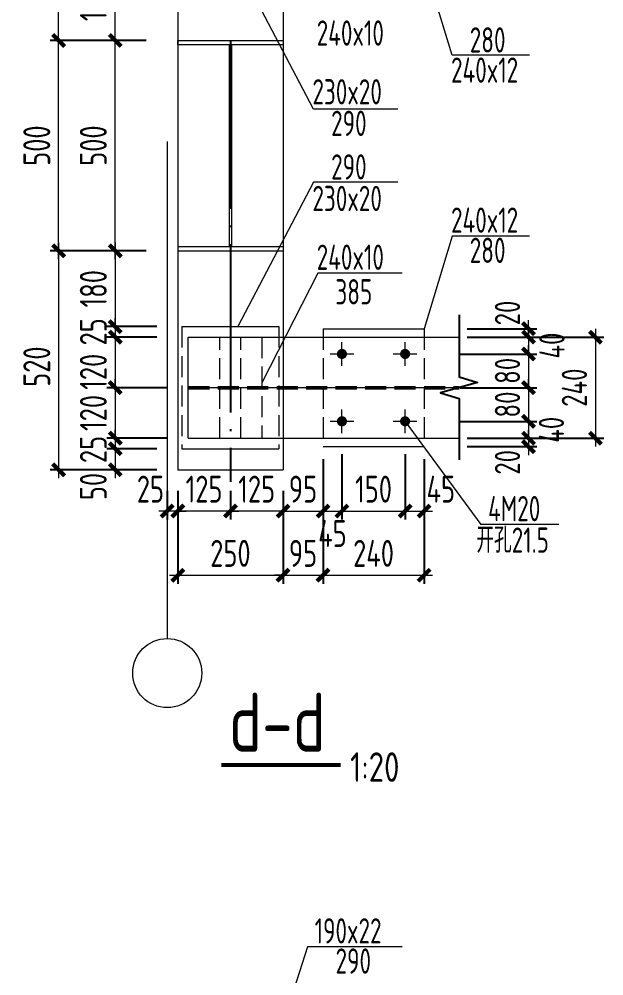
# Model space of a CAD drawing. Extents: x -2746917 to -971774, y -3334247 to -3250358.
# Drawn here: x -1236367 to -1229421, y -3291808 to -3280445 of the extents above; entities that cross this region are included whole.
import ezdxf

# ---------------------------------------------------------------- set-up
doc = ezdxf.new("R2010")
doc.units = 0
doc.header["$LTSCALE"] = 1000
doc.header["$MEASUREMENT"] = 0
doc.header["$PDMODE"] = 35
doc.linetypes.add('DASH', pattern=[0.35, 0.25, -0.1])
doc.linetypes.add('DOTE', pattern=[2.42, 2, -0.2, 0.02, -0.2])
doc.layers.get('0').update_dxf_attribs({"linetype": 'CONTINUOUS'})
doc.layers.get('Defpoints').update_dxf_attribs({"linetype": 'CONTINUOUS'})
for name, color, linetype in [('AXIS', 253, 'DOTE'), ('BEAM_CON', 4, 'CONTINUOUS'), ('COLU', 7, 'CONTINUOUS'), ('DIM', 3, 'CONTINUOUS'), ('NUM', 7, 'CONTINUOUS'), ('REIN', 1, 'CONTINUOUS'), ('TEXT', 7, 'CONTINUOUS'), ('THIN', 7, 'CONTINUOUS')]:
    doc.layers.add(name, color=color, linetype=linetype)
doc.styles.add('TSSD_Dimension', font='tssdeng.shx', dxfattribs={"width": 0.75, "bigfont": 'Hztxt.shx'})
doc.styles.add('TSSD_Label', font='tssdeng.shx', dxfattribs={"width": 0.75, "bigfont": 'hztxt.shx'})
doc.styles.add('TSSD_Rein', font='Tssdeng.shx', dxfattribs={"width": 0.75, "bigfont": 'hztxt.shx'})
doc.dimstyles.new('TSSD_20_100', dxfattribs={"dimtxt": 350, "dimasz": 100, "dimexe": 100, "dimexo": 250, "dimgap": 100, "dimtad": 1, "dimdec": 0, "dimlfac": 0.2, "dimzin": 0, "dimdsep": 46, "dimtxsty": 'TSSD_Dimension', "dimblk": 'ARCHTICK', "dimcen": 0, "dimdle": 100, "dimclrt": 7, "dimadec": 0, "dimazin": 0, "dimtfac": 1, "dimtdec": 0, "dimtix": 1, "dimtmove": 2, "dimatfit": 3, "dimfxl": 1, "dimtolj": 1, "dimtzin": 0, "dimlwd": 5, "dimarcsym": 0})

# ---------------------------------------------------------------- blocks, each defined once
blk = doc.blocks.new('_ArchTick')
at = {"color": 0, "const_width": 0.5}
blk.add_lwpolyline([(-0.71, -0.71), (0.71, 0.71)], dxfattribs=at)
blk = doc.blocks.new('*D519')
at = {"layer": 'Defpoints', "color": 0, "ltscale": 1.5}
for p in [(-1235225, -3280697), (-1234607, -3280697), (-1234607, -3283197)]:
    blk.add_point(p, dxfattribs=at)
at = {"layer": 'DIM', "color": 0, "lineweight": 5, "ltscale": 1.5}
blk.add_line((-1235225, -3283297), (-1235225, -3280597), dxfattribs=at)
at = {"layer": 'DIM', "color": 0, "lineweight": -2, "ltscale": 1.5}
for p, q in [((-1234857, -3280697), (-1235325, -3280697)), ((-1234857, -3283197), (-1235325, -3283197))]:
    blk.add_line(p, q, dxfattribs=at)
at = {"layer": 'DIM', "color": 0, "lineweight": 5, "ltscale": 1.5, "xscale": 100, "yscale": 100, "zscale": 100}
for p, rotation in [((-1235225, -3280697), 90), ((-1235225, -3283197), 270)]:
    blk.add_blockref('_ArchTick', p, dxfattribs=dict(at, rotation=rotation))
at = {"layer": 'DIM', "color": 7, "ltscale": 1.5, "insert": (-1235485, -3281947), "char_height": 320, "attachment_point": 5, "rotation": 90, "style": 'TSSD_Dimension'}
blk.add_mtext('\\A1;500', dxfattribs=at)
blk = doc.blocks.new('*D520')
at = {"layer": 'Defpoints', "color": 0, "ltscale": 1.5}
for p in [(-1235897, -3280697), (-1234607, -3280697), (-1234607, -3283197)]:
    blk.add_point(p, dxfattribs=at)
at = {"layer": 'DIM', "color": 0, "lineweight": 5, "ltscale": 1.5}
blk.add_line((-1235897, -3283297), (-1235897, -3280597), dxfattribs=at)
at = {"layer": 'DIM', "color": 0, "lineweight": -2, "ltscale": 1.5}
for p, q in [((-1234857, -3280697), (-1235997, -3280697)), ((-1234857, -3283197), (-1235997, -3283197))]:
    blk.add_line(p, q, dxfattribs=at)
at = {"layer": 'DIM', "color": 0, "lineweight": 5, "ltscale": 1.5, "xscale": 100, "yscale": 100, "zscale": 100}
for p, rotation in [((-1235897, -3280697), 90), ((-1235897, -3283197), 270)]:
    blk.add_blockref('_ArchTick', p, dxfattribs=dict(at, rotation=rotation))
at = {"layer": 'DIM', "color": 7, "ltscale": 1.5, "insert": (-1236157, -3281947), "char_height": 320, "attachment_point": 5, "rotation": 90, "style": 'TSSD_Dimension'}
blk.add_mtext('\\A1;500', dxfattribs=at)
blk = doc.blocks.new('A$C1D483337')
at = {"layer": 'AXIS', "color": 4, "linetype": 'DOTE', "lineweight": 5, "ltscale": 2}
for p, q in [((89, -170), (89, 183)), ((-88, 7), (265, 7))]:
    blk.add_line(p, q, dxfattribs=at)
at = {"layer": 'REIN', "color": 4, "const_width": 75}
blk.add_lwpolyline([(51, 7, 1), (126, 7, 1)], format="xyb", close=True, dxfattribs=at)
blk = doc.blocks.new('*D521')
at = {"layer": 'Defpoints', "color": 0, "ltscale": 1.5}
for p in [(-1232757, -3285422, -334), (-1233232, -3285797, -48), (-1232757, -3286287)]:
    blk.add_point(p, dxfattribs=at)
at = {"layer": 'DIM', "color": 0, "lineweight": -2, "ltscale": 1.5}
for p, q in [((-1232757, -3285672), (-1232757, -3286387)), ((-1233232, -3286047), (-1233232, -3286387))]:
    blk.add_line(p, q, dxfattribs=at)
at = {"layer": 'DIM', "color": 0, "lineweight": 5, "ltscale": 1.5}
for p, q in [((-1233232, -3286287), (-1233332, -3286287)), ((-1233232, -3286287), (-1232757, -3286287)), ((-1232757, -3286287), (-1232657, -3286287))]:
    blk.add_line(p, q, dxfattribs=at)
at = {"layer": 'DIM', "color": 0, "lineweight": 5, "ltscale": 1.5, "xscale": 100, "yscale": 100, "zscale": 100}
blk.add_blockref('_ArchTick', (-1233232, -3286287), dxfattribs=at)
at = {"layer": 'DIM', "color": 0, "lineweight": 5, "ltscale": 1.5, "xscale": 100, "yscale": 100, "zscale": 100, "rotation": 180}
blk.add_blockref('_ArchTick', (-1232757, -3286287), dxfattribs=at)
at = {"layer": 'DIM', "color": 7, "ltscale": 1.5, "insert": (-1232995, -3286027), "char_height": 320, "attachment_point": 5, "style": 'TSSD_Dimension'}
blk.add_mtext('\\A1;95', dxfattribs=at)
blk = doc.blocks.new('*D522')
at = {"layer": 'Defpoints', "color": 0, "ltscale": 1.5}
for p in [(-1232757, -3285422, -334), (-1232532, -3285363, -334), (-1232532, -3286287)]:
    blk.add_point(p, dxfattribs=at)
at = {"layer": 'DIM', "color": 0, "lineweight": -2, "ltscale": 1.5}
for p, q in [((-1232532, -3285613), (-1232532, -3286387)), ((-1232757, -3285672), (-1232757, -3286387))]:
    blk.add_line(p, q, dxfattribs=at)
at = {"layer": 'DIM', "color": 0, "lineweight": 5, "ltscale": 1.5}
blk.add_line((-1232857, -3286287), (-1232432, -3286287), dxfattribs=at)
at = {"layer": 'DIM', "color": 0, "lineweight": 5, "ltscale": 1.5, "xscale": 100, "yscale": 100, "zscale": 100, "rotation": 180}
blk.add_blockref('_ArchTick', (-1232757, -3286287), dxfattribs=at)
at = {"layer": 'DIM', "color": 0, "lineweight": 5, "ltscale": 1.5, "xscale": 100, "yscale": 100, "zscale": 100}
blk.add_blockref('_ArchTick', (-1232532, -3286287), dxfattribs=at)
at = {"layer": 'DIM', "color": 7, "ltscale": 1.5, "insert": (-1232645, -3286554), "char_height": 320, "attachment_point": 5, "style": 'TSSD_Dimension'}
blk.add_mtext('\\A1;45', dxfattribs=at)
blk = doc.blocks.new('*D523')
at = {"layer": 'Defpoints', "color": 0, "ltscale": 1.5}
for p in [(-1232532, -3285363, -334), (-1231782, -3285363, -334), (-1231782, -3286287)]:
    blk.add_point(p, dxfattribs=at)
at = {"layer": 'DIM', "color": 0, "lineweight": -2, "ltscale": 1.5}
for p, q in [((-1232532, -3285613), (-1232532, -3286387)), ((-1231782, -3285613), (-1231782, -3286387))]:
    blk.add_line(p, q, dxfattribs=at)
at = {"layer": 'DIM', "color": 0, "lineweight": 5, "ltscale": 1.5}
blk.add_line((-1232632, -3286287), (-1231682, -3286287), dxfattribs=at)
at = {"layer": 'DIM', "color": 0, "lineweight": 5, "ltscale": 1.5, "xscale": 100, "yscale": 100, "zscale": 100, "rotation": 180}
blk.add_blockref('_ArchTick', (-1232532, -3286287), dxfattribs=at)
at = {"layer": 'DIM', "color": 0, "lineweight": 5, "ltscale": 1.5, "xscale": 100, "yscale": 100, "zscale": 100}
blk.add_blockref('_ArchTick', (-1231782, -3286287), dxfattribs=at)
at = {"layer": 'DIM', "color": 7, "ltscale": 1.5, "insert": (-1232157, -3286027), "char_height": 320, "attachment_point": 5, "style": 'TSSD_Dimension'}
blk.add_mtext('\\A1;150', dxfattribs=at)
blk = doc.blocks.new('*D524')
at = {"layer": 'Defpoints', "color": 0, "ltscale": 1.5}
for p in [(-1231782, -3285363, -334), (-1231557, -3285422, -334), (-1231557, -3286287)]:
    blk.add_point(p, dxfattribs=at)
at = {"layer": 'DIM', "color": 0, "lineweight": -2, "ltscale": 1.5}
for p, q in [((-1231782, -3285613), (-1231782, -3286387)), ((-1231557, -3285672), (-1231557, -3286387))]:
    blk.add_line(p, q, dxfattribs=at)
at = {"layer": 'DIM', "color": 0, "lineweight": 5, "ltscale": 1.5}
blk.add_line((-1231882, -3286287), (-1231457, -3286287), dxfattribs=at)
at = {"layer": 'DIM', "color": 0, "lineweight": 5, "ltscale": 1.5, "xscale": 100, "yscale": 100, "zscale": 100, "rotation": 180}
blk.add_blockref('_ArchTick', (-1231782, -3286287), dxfattribs=at)
at = {"layer": 'DIM', "color": 0, "lineweight": 5, "ltscale": 1.5, "xscale": 100, "yscale": 100, "zscale": 100}
blk.add_blockref('_ArchTick', (-1231557, -3286287), dxfattribs=at)
at = {"layer": 'DIM', "color": 7, "ltscale": 1.5, "insert": (-1231358, -3286027), "char_height": 320, "attachment_point": 5, "style": 'TSSD_Dimension'}
blk.add_mtext('\\A1;45', dxfattribs=at)
blk = doc.blocks.new('*D525')
at = {"layer": 'Defpoints', "color": 0, "ltscale": 1.5}
for p in [(-1234482, -3285797, -48), (-1233232, -3285797, 108), (-1233232, -3287050)]:
    blk.add_point(p, dxfattribs=at)
at = {"layer": 'DIM', "color": 0, "lineweight": -2, "ltscale": 1.5}
for p, q in [((-1234482, -3286047), (-1234482, -3287150)), ((-1233232, -3286047), (-1233232, -3287150))]:
    blk.add_line(p, q, dxfattribs=at)
at = {"layer": 'DIM', "color": 0, "lineweight": 5, "ltscale": 1.5}
blk.add_line((-1234582, -3287050), (-1233132, -3287050), dxfattribs=at)
at = {"layer": 'DIM', "color": 0, "lineweight": 5, "ltscale": 1.5, "xscale": 100, "yscale": 100, "zscale": 100, "rotation": 180}
blk.add_blockref('_ArchTick', (-1234482, -3287050), dxfattribs=at)
at = {"layer": 'DIM', "color": 0, "lineweight": 5, "ltscale": 1.5, "xscale": 100, "yscale": 100, "zscale": 100}
blk.add_blockref('_ArchTick', (-1233232, -3287050), dxfattribs=at)
at = {"layer": 'DIM', "color": 7, "ltscale": 1.5, "insert": (-1233857, -3286790), "char_height": 320, "attachment_point": 5, "style": 'TSSD_Dimension'}
blk.add_mtext('\\A1;250', dxfattribs=at)
blk = doc.blocks.new('*D526')
at = {"layer": 'Defpoints', "color": 0, "ltscale": 1.5}
for p in [(-1232757, -3285522, -334), (-1233232, -3285797, -48), (-1232757, -3287050)]:
    blk.add_point(p, dxfattribs=at)
at = {"layer": 'DIM', "color": 0, "lineweight": -2, "ltscale": 1.5}
for p, q in [((-1232757, -3285772), (-1232757, -3287150)), ((-1233232, -3286047), (-1233232, -3287150))]:
    blk.add_line(p, q, dxfattribs=at)
at = {"layer": 'DIM', "color": 0, "lineweight": 5, "ltscale": 1.5}
for p, q in [((-1233232, -3287050), (-1233332, -3287050)), ((-1233232, -3287050), (-1232757, -3287050)), ((-1232757, -3287050), (-1232657, -3287050))]:
    blk.add_line(p, q, dxfattribs=at)
at = {"layer": 'DIM', "color": 0, "lineweight": 5, "ltscale": 1.5, "xscale": 100, "yscale": 100, "zscale": 100}
blk.add_blockref('_ArchTick', (-1233232, -3287050), dxfattribs=at)
at = {"layer": 'DIM', "color": 0, "lineweight": 5, "ltscale": 1.5, "xscale": 100, "yscale": 100, "zscale": 100, "rotation": 180}
blk.add_blockref('_ArchTick', (-1232757, -3287050), dxfattribs=at)
at = {"layer": 'DIM', "color": 7, "ltscale": 1.5, "insert": (-1232995, -3286790), "char_height": 320, "attachment_point": 5, "style": 'TSSD_Dimension'}
blk.add_mtext('\\A1;95', dxfattribs=at)
blk = doc.blocks.new('*D527')
at = {"layer": 'Defpoints', "color": 0, "ltscale": 1.5}
for p in [(-1232757, -3285522, -334), (-1231557, -3285522, -334), (-1231557, -3287050)]:
    blk.add_point(p, dxfattribs=at)
at = {"layer": 'DIM', "color": 0, "lineweight": -2, "ltscale": 1.5}
for p, q in [((-1232757, -3285772), (-1232757, -3287150)), ((-1231557, -3285772), (-1231557, -3287150))]:
    blk.add_line(p, q, dxfattribs=at)
at = {"layer": 'DIM', "color": 0, "lineweight": 5, "ltscale": 1.5}
blk.add_line((-1232857, -3287050), (-1231457, -3287050), dxfattribs=at)
at = {"layer": 'DIM', "color": 0, "lineweight": 5, "ltscale": 1.5, "xscale": 100, "yscale": 100, "zscale": 100, "rotation": 180}
blk.add_blockref('_ArchTick', (-1232757, -3287050), dxfattribs=at)
at = {"layer": 'DIM', "color": 0, "lineweight": 5, "ltscale": 1.5, "xscale": 100, "yscale": 100, "zscale": 100}
blk.add_blockref('_ArchTick', (-1231557, -3287050), dxfattribs=at)
at = {"layer": 'DIM', "color": 7, "ltscale": 1.5, "insert": (-1232157, -3286790), "char_height": 320, "attachment_point": 5, "style": 'TSSD_Dimension'}
blk.add_mtext('\\A1;240', dxfattribs=at)
blk = doc.blocks.new('*D528')
at = {"layer": 'Defpoints', "color": 0, "ltscale": 1.5}
for p in [(-1234482, -3284097), (-1235225, -3284222), (-1234482, -3284222)]:
    blk.add_point(p, dxfattribs=at)
at = {"layer": 'DIM', "color": 0, "lineweight": 5, "ltscale": 1.5}
for p, q in [((-1235225, -3284097), (-1235225, -3283997)), ((-1235225, -3284097), (-1235225, -3284222)), ((-1235225, -3284222), (-1235225, -3284322))]:
    blk.add_line(p, q, dxfattribs=at)
at = {"layer": 'DIM', "color": 0, "lineweight": -2, "ltscale": 1.5}
for p, q in [((-1234732, -3284097), (-1235325, -3284097)), ((-1234732, -3284222), (-1235325, -3284222))]:
    blk.add_line(p, q, dxfattribs=at)
at = {"layer": 'DIM', "color": 0, "lineweight": 5, "ltscale": 1.5, "xscale": 100, "yscale": 100, "zscale": 100}
for p, rotation in [((-1235225, -3284097), 270), ((-1235225, -3284222), 90)]:
    blk.add_blockref('_ArchTick', p, dxfattribs=dict(at, rotation=rotation))
at = {"layer": 'DIM', "color": 7, "ltscale": 1.5, "insert": (-1235485, -3284159), "char_height": 320, "attachment_point": 5, "rotation": 90, "style": 'TSSD_Dimension'}
blk.add_mtext('\\A1;25', dxfattribs=at)
blk = doc.blocks.new('*D529')
at = {"layer": 'Defpoints', "color": 0, "ltscale": 1.5}
for p in [(-1234482, -3284222, -232), (-1235225, -3284822), (-1234357, -3284822, 68)]:
    blk.add_point(p, dxfattribs=at)
at = {"layer": 'DIM', "color": 0, "lineweight": 5, "ltscale": 1.5}
blk.add_line((-1235225, -3284122), (-1235225, -3284922), dxfattribs=at)
at = {"layer": 'DIM', "color": 0, "lineweight": -2, "ltscale": 1.5}
for p, q in [((-1234732, -3284222), (-1235325, -3284222)), ((-1234607, -3284822), (-1235325, -3284822))]:
    blk.add_line(p, q, dxfattribs=at)
at = {"layer": 'DIM', "color": 0, "lineweight": 5, "ltscale": 1.5, "xscale": 100, "yscale": 100, "zscale": 100}
for p, rotation in [((-1235225, -3284222), 90), ((-1235225, -3284822), 270)]:
    blk.add_blockref('_ArchTick', p, dxfattribs=dict(at, rotation=rotation))
at = {"layer": 'DIM', "color": 7, "ltscale": 1.5, "insert": (-1235485, -3284633), "char_height": 320, "attachment_point": 5, "rotation": 90, "style": 'TSSD_Dimension'}
blk.add_mtext('\\A1;120', dxfattribs=at)
blk = doc.blocks.new('*D530')
at = {"layer": 'Defpoints', "color": 0, "ltscale": 1.5}
for p in [(-1234357, -3284822, 68), (-1235225, -3285422), (-1234357, -3285422, -238)]:
    blk.add_point(p, dxfattribs=at)
at = {"layer": 'DIM', "color": 0, "lineweight": 5, "ltscale": 1.5}
for p, q in [((-1235225, -3284822), (-1235225, -3284722)), ((-1235225, -3284822), (-1235225, -3285422)), ((-1235225, -3285422), (-1235225, -3285522))]:
    blk.add_line(p, q, dxfattribs=at)
at = {"layer": 'DIM', "color": 0, "lineweight": -2, "ltscale": 1.5}
for p, q in [((-1234607, -3284822), (-1235325, -3284822)), ((-1234607, -3285422), (-1235325, -3285422))]:
    blk.add_line(p, q, dxfattribs=at)
at = {"layer": 'DIM', "color": 0, "lineweight": 5, "ltscale": 1.5, "xscale": 100, "yscale": 100, "zscale": 100}
for p, rotation in [((-1235225, -3284822), 270), ((-1235225, -3285422), 90)]:
    blk.add_blockref('_ArchTick', p, dxfattribs=dict(at, rotation=rotation))
at = {"layer": 'DIM', "color": 7, "ltscale": 1.5, "insert": (-1235485, -3285122), "char_height": 320, "attachment_point": 5, "rotation": 90, "style": 'TSSD_Dimension'}
blk.add_mtext('\\A1;120', dxfattribs=at)
blk = doc.blocks.new('*D531')
at = {"layer": 'Defpoints', "color": 0, "ltscale": 1.5}
for p in [(-1234357, -3285422), (-1235225, -3285547), (-1234482, -3285547, -48)]:
    blk.add_point(p, dxfattribs=at)
at = {"layer": 'DIM', "color": 0, "lineweight": -2, "ltscale": 1.5}
for p, q in [((-1234607, -3285422), (-1235325, -3285422)), ((-1234732, -3285547), (-1235325, -3285547))]:
    blk.add_line(p, q, dxfattribs=at)
at = {"layer": 'DIM', "color": 0, "lineweight": 5, "ltscale": 1.5}
for p, q in [((-1235225, -3285422), (-1235225, -3285322)), ((-1235225, -3285422), (-1235225, -3285547)), ((-1235225, -3285547), (-1235225, -3285647))]:
    blk.add_line(p, q, dxfattribs=at)
at = {"layer": 'DIM', "color": 0, "lineweight": 5, "ltscale": 1.5, "xscale": 100, "yscale": 100, "zscale": 100}
for p, rotation in [((-1235225, -3285422), 270), ((-1235225, -3285547), 90)]:
    blk.add_blockref('_ArchTick', p, dxfattribs=dict(at, rotation=rotation))
at = {"layer": 'DIM', "color": 7, "ltscale": 1.5, "insert": (-1235485, -3285556), "char_height": 320, "attachment_point": 5, "rotation": 90, "style": 'TSSD_Dimension'}
blk.add_mtext('\\A1;25', dxfattribs=at)
blk = doc.blocks.new('*D532')
at = {"layer": 'Defpoints', "color": 0, "ltscale": 1.5}
for p in [(-1234607, -3283197), (-1235225, -3284097), (-1234482, -3284097, -287)]:
    blk.add_point(p, dxfattribs=at)
at = {"layer": 'DIM', "color": 0, "lineweight": 5, "ltscale": 1.5}
blk.add_line((-1235225, -3283097), (-1235225, -3284197), dxfattribs=at)
at = {"layer": 'DIM', "color": 0, "lineweight": -2, "ltscale": 1.5}
for p, q in [((-1234857, -3283197), (-1235325, -3283197)), ((-1234732, -3284097), (-1235325, -3284097))]:
    blk.add_line(p, q, dxfattribs=at)
at = {"layer": 'DIM', "color": 0, "lineweight": 5, "ltscale": 1.5, "xscale": 100, "yscale": 100, "zscale": 100}
for p, rotation in [((-1235225, -3283197), 90), ((-1235225, -3284097), 270)]:
    blk.add_blockref('_ArchTick', p, dxfattribs=dict(at, rotation=rotation))
at = {"layer": 'DIM', "color": 7, "ltscale": 1.5, "insert": (-1235485, -3283647), "char_height": 320, "attachment_point": 5, "rotation": 90, "style": 'TSSD_Dimension'}
blk.add_mtext('\\A1;180', dxfattribs=at)
blk = doc.blocks.new('*D533')
at = {"layer": 'Defpoints', "color": 0, "ltscale": 1.5}
for p in [(-1234607, -3283197), (-1235897, -3285797), (-1234607, -3285797, 40)]:
    blk.add_point(p, dxfattribs=at)
at = {"layer": 'DIM', "color": 0, "lineweight": 5, "ltscale": 1.5}
blk.add_line((-1235897, -3283097), (-1235897, -3285897), dxfattribs=at)
at = {"layer": 'DIM', "color": 0, "lineweight": -2, "ltscale": 1.5}
for p, q in [((-1234857, -3283197), (-1235997, -3283197)), ((-1234857, -3285797), (-1235997, -3285797))]:
    blk.add_line(p, q, dxfattribs=at)
at = {"layer": 'DIM', "color": 0, "lineweight": 5, "ltscale": 1.5, "xscale": 100, "yscale": 100, "zscale": 100}
for p, rotation in [((-1235897, -3283197), 90), ((-1235897, -3285797), 270)]:
    blk.add_blockref('_ArchTick', p, dxfattribs=dict(at, rotation=rotation))
at = {"layer": 'DIM', "color": 7, "ltscale": 1.5, "insert": (-1236157, -3284572), "char_height": 320, "attachment_point": 5, "rotation": 90, "style": 'TSSD_Dimension'}
blk.add_mtext('\\A1;520', dxfattribs=at)
blk = doc.blocks.new('*D534')
at = {"layer": 'Defpoints', "color": 0, "ltscale": 1.5}
for p in [(-1231296, -3284122, -252), (-1231296, -3284222, -252), (-1230316, -3284222)]:
    blk.add_point(p, dxfattribs=at)
at = {"layer": 'DIM', "color": 0, "lineweight": 5, "ltscale": 1.5}
for p, q in [((-1230316, -3284122), (-1230316, -3284022)), ((-1230316, -3284122), (-1230316, -3284222)), ((-1230316, -3284222), (-1230316, -3284322))]:
    blk.add_line(p, q, dxfattribs=at)
at = {"layer": 'DIM', "color": 0, "lineweight": -2, "ltscale": 1.5}
for p, q in [((-1231046, -3284122), (-1230216, -3284122)), ((-1231046, -3284222), (-1230216, -3284222))]:
    blk.add_line(p, q, dxfattribs=at)
at = {"layer": 'DIM', "color": 0, "lineweight": 5, "ltscale": 1.5, "xscale": 100, "yscale": 100, "zscale": 100}
for p, rotation in [((-1230316, -3284122), 270), ((-1230316, -3284222), 90)]:
    blk.add_blockref('_ArchTick', p, dxfattribs=dict(at, rotation=rotation))
at = {"layer": 'DIM', "color": 7, "ltscale": 1.5, "insert": (-1230566, -3283935), "char_height": 300, "attachment_point": 5, "rotation": 90, "style": 'TSSD_Dimension'}
blk.add_mtext('\\A1;20', dxfattribs=at)
blk = doc.blocks.new('*D535')
at = {"layer": 'Defpoints', "color": 0, "ltscale": 1.5}
for p in [(-1231296, -3284222, 20), (-1231380, -3284422), (-1230316, -3284422)]:
    blk.add_point(p, dxfattribs=at)
at = {"layer": 'DIM', "color": 0, "lineweight": 5, "ltscale": 1.5}
for p, q in [((-1230316, -3284222), (-1230316, -3284122)), ((-1230316, -3284222), (-1230316, -3284422)), ((-1230316, -3284422), (-1230316, -3284522))]:
    blk.add_line(p, q, dxfattribs=at)
at = {"layer": 'DIM', "color": 0, "lineweight": -2, "ltscale": 1.5}
for p, q in [((-1231046, -3284222), (-1230216, -3284222)), ((-1231130, -3284422), (-1230216, -3284422))]:
    blk.add_line(p, q, dxfattribs=at)
at = {"layer": 'DIM', "color": 0, "lineweight": 5, "ltscale": 1.5, "xscale": 100, "yscale": 100, "zscale": 100}
for p, rotation in [((-1230316, -3284222), 270), ((-1230316, -3284422), 90)]:
    blk.add_blockref('_ArchTick', p, dxfattribs=dict(at, rotation=rotation))
at = {"layer": 'DIM', "color": 7, "ltscale": 1.5, "insert": (-1230038, -3284322), "char_height": 300, "attachment_point": 5, "rotation": 90, "style": 'TSSD_Dimension'}
blk.add_mtext('\\A1;40', dxfattribs=at)
blk = doc.blocks.new('*D536')
at = {"layer": 'Defpoints', "color": 0, "ltscale": 1.5}
for p in [(-1231380, -3284422, -252), (-1231380, -3284822, 20), (-1230316, -3284822)]:
    blk.add_point(p, dxfattribs=at)
at = {"layer": 'DIM', "color": 0, "lineweight": 5, "ltscale": 1.5}
for p, q in [((-1230316, -3284422), (-1230316, -3284322)), ((-1230316, -3284422), (-1230316, -3284822)), ((-1230316, -3284822), (-1230316, -3284922))]:
    blk.add_line(p, q, dxfattribs=at)
at = {"layer": 'DIM', "color": 0, "lineweight": -2, "ltscale": 1.5}
for p, q in [((-1231130, -3284422), (-1230216, -3284422)), ((-1231130, -3284822), (-1230216, -3284822))]:
    blk.add_line(p, q, dxfattribs=at)
at = {"layer": 'DIM', "color": 0, "lineweight": 5, "ltscale": 1.5, "xscale": 100, "yscale": 100, "zscale": 100}
for p, rotation in [((-1230316, -3284422), 270), ((-1230316, -3284822), 90)]:
    blk.add_blockref('_ArchTick', p, dxfattribs=dict(at, rotation=rotation))
at = {"layer": 'DIM', "color": 7, "ltscale": 1.5, "insert": (-1230566, -3284622), "char_height": 300, "attachment_point": 5, "rotation": 90, "style": 'TSSD_Dimension'}
blk.add_mtext('\\A1;80', dxfattribs=at)
blk = doc.blocks.new('*D537')
at = {"layer": 'Defpoints', "color": 0, "ltscale": 1.5}
for p in [(-1231380, -3285222), (-1231296, -3285422, -28), (-1230316, -3285422)]:
    blk.add_point(p, dxfattribs=at)
at = {"layer": 'DIM', "color": 0, "lineweight": 5, "ltscale": 1.5}
blk.add_line((-1230316, -3285122), (-1230316, -3285522), dxfattribs=at)
at = {"layer": 'DIM', "color": 0, "lineweight": -2, "ltscale": 1.5}
for p, q in [((-1231130, -3285222), (-1230216, -3285222)), ((-1231046, -3285422), (-1230216, -3285422))]:
    blk.add_line(p, q, dxfattribs=at)
at = {"layer": 'DIM', "color": 0, "lineweight": 5, "ltscale": 1.5, "xscale": 100, "yscale": 100, "zscale": 100}
for p, rotation in [((-1230316, -3285222), 90), ((-1230316, -3285422), 270)]:
    blk.add_blockref('_ArchTick', p, dxfattribs=dict(at, rotation=rotation))
at = {"layer": 'DIM', "color": 7, "ltscale": 1.5, "insert": (-1230044, -3285322), "char_height": 300, "attachment_point": 5, "rotation": 90, "style": 'TSSD_Dimension'}
blk.add_mtext('\\A1;40', dxfattribs=at)
blk = doc.blocks.new('*D538')
at = {"layer": 'Defpoints', "color": 0, "ltscale": 1.5}
for p in [(-1231296, -3285422, -334), (-1231296, -3285522, -334), (-1230316, -3285522)]:
    blk.add_point(p, dxfattribs=at)
at = {"layer": 'DIM', "color": 0, "lineweight": -2, "ltscale": 1.5}
for p, q in [((-1231046, -3285422), (-1230216, -3285422)), ((-1231046, -3285522), (-1230216, -3285522))]:
    blk.add_line(p, q, dxfattribs=at)
at = {"layer": 'DIM', "color": 0, "lineweight": 5, "ltscale": 1.5}
for p, q in [((-1230316, -3285422), (-1230316, -3285322)), ((-1230316, -3285422), (-1230316, -3285522)), ((-1230316, -3285522), (-1230316, -3285622))]:
    blk.add_line(p, q, dxfattribs=at)
at = {"layer": 'DIM', "color": 0, "lineweight": 5, "ltscale": 1.5, "xscale": 100, "yscale": 100, "zscale": 100}
for p, rotation in [((-1230316, -3285422), 270), ((-1230316, -3285522), 90)]:
    blk.add_blockref('_ArchTick', p, dxfattribs=dict(at, rotation=rotation))
at = {"layer": 'DIM', "color": 7, "ltscale": 1.5, "insert": (-1230566, -3285709), "char_height": 300, "attachment_point": 5, "rotation": 90, "style": 'TSSD_Dimension'}
blk.add_mtext('\\A1;20', dxfattribs=at)
blk = doc.blocks.new('*D539')
at = {"layer": 'Defpoints', "color": 0, "ltscale": 1.5}
for p in [(-1231380, -3284822, 68), (-1231380, -3285222, -259), (-1230316, -3285222)]:
    blk.add_point(p, dxfattribs=at)
at = {"layer": 'DIM', "color": 0, "lineweight": 5, "ltscale": 1.5}
for p, q in [((-1230316, -3284822), (-1230316, -3284722)), ((-1230316, -3284822), (-1230316, -3285222)), ((-1230316, -3285222), (-1230316, -3285322))]:
    blk.add_line(p, q, dxfattribs=at)
at = {"layer": 'DIM', "color": 0, "lineweight": -2, "ltscale": 1.5}
for p, q in [((-1231130, -3284822), (-1230216, -3284822)), ((-1231130, -3285222), (-1230216, -3285222))]:
    blk.add_line(p, q, dxfattribs=at)
at = {"layer": 'DIM', "color": 0, "lineweight": 5, "ltscale": 1.5, "xscale": 100, "yscale": 100, "zscale": 100}
for p, rotation in [((-1230316, -3284822), 270), ((-1230316, -3285222), 90)]:
    blk.add_blockref('_ArchTick', p, dxfattribs=dict(at, rotation=rotation))
at = {"layer": 'DIM', "color": 7, "ltscale": 1.5, "insert": (-1230566, -3285022), "char_height": 300, "attachment_point": 5, "rotation": 90, "style": 'TSSD_Dimension'}
blk.add_mtext('\\A1;80', dxfattribs=at)
blk = doc.blocks.new('*D540')
at = {"layer": 'Defpoints', "color": 0, "ltscale": 1.5}
for p in [(-1231142, -3284222, -232), (-1231142, -3285422, -238), (-1229521, -3285422)]:
    blk.add_point(p, dxfattribs=at)
at = {"layer": 'DIM', "color": 0, "lineweight": 5, "ltscale": 1.5}
blk.add_line((-1229521, -3284122), (-1229521, -3285522), dxfattribs=at)
at = {"layer": 'DIM', "color": 0, "lineweight": -2, "ltscale": 1.5}
for p, q in [((-1230892, -3284222), (-1229421, -3284222)), ((-1230892, -3285422), (-1229421, -3285422))]:
    blk.add_line(p, q, dxfattribs=at)
at = {"layer": 'DIM', "color": 0, "lineweight": 5, "ltscale": 1.5, "xscale": 100, "yscale": 100, "zscale": 100}
for p, rotation in [((-1229521, -3284222), 90), ((-1229521, -3285422), 270)]:
    blk.add_blockref('_ArchTick', p, dxfattribs=dict(at, rotation=rotation))
at = {"layer": 'DIM', "color": 7, "ltscale": 1.5, "insert": (-1229771, -3284822), "char_height": 300, "attachment_point": 5, "rotation": 90, "style": 'TSSD_Dimension'}
blk.add_mtext('\\A1;240', dxfattribs=at)
blk = doc.blocks.new('*D541')
at = {"layer": 'Defpoints', "color": 0, "ltscale": 1.5}
for p in [(-1234482, -3285547, -334), (-1235225, -3285797), (-1234482, -3285797)]:
    blk.add_point(p, dxfattribs=at)
at = {"layer": 'DIM', "color": 0, "lineweight": 5, "ltscale": 1.5}
blk.add_line((-1235225, -3285447), (-1235225, -3285897), dxfattribs=at)
at = {"layer": 'DIM', "color": 0, "lineweight": -2, "ltscale": 1.5}
for p, q in [((-1234732, -3285547), (-1235325, -3285547)), ((-1234732, -3285797), (-1235325, -3285797))]:
    blk.add_line(p, q, dxfattribs=at)
at = {"layer": 'DIM', "color": 0, "lineweight": 5, "ltscale": 1.5, "xscale": 100, "yscale": 100, "zscale": 100}
for p, rotation in [((-1235225, -3285547), 90), ((-1235225, -3285797), 270)]:
    blk.add_blockref('_ArchTick', p, dxfattribs=dict(at, rotation=rotation))
at = {"layer": 'DIM', "color": 7, "ltscale": 1.5, "insert": (-1235485, -3285996), "char_height": 320, "attachment_point": 5, "rotation": 90, "style": 'TSSD_Dimension'}
blk.add_mtext('\\A1;50', dxfattribs=at)
blk = doc.blocks.new('*D542')
at = {"layer": 'Defpoints', "color": 0, "ltscale": 1.5}
for p in [(-1233857, -3285797), (-1233232, -3285797, 8), (-1233857, -3286287)]:
    blk.add_point(p, dxfattribs=at)
at = {"layer": 'DIM', "color": 0, "lineweight": -2, "ltscale": 1.5}
for p, q in [((-1233857, -3286047), (-1233857, -3286387)), ((-1233232, -3286047), (-1233232, -3286387))]:
    blk.add_line(p, q, dxfattribs=at)
at = {"layer": 'DIM', "color": 0, "lineweight": 5, "ltscale": 1.5}
for p, q in [((-1233857, -3286287), (-1233957, -3286287)), ((-1233232, -3286287), (-1233857, -3286287)), ((-1233232, -3286287), (-1233132, -3286287))]:
    blk.add_line(p, q, dxfattribs=at)
at = {"layer": 'DIM', "color": 0, "lineweight": 5, "ltscale": 1.5, "xscale": 100, "yscale": 100, "zscale": 100}
blk.add_blockref('_ArchTick', (-1233857, -3286287), dxfattribs=at)
at = {"layer": 'DIM', "color": 0, "lineweight": 5, "ltscale": 1.5, "xscale": 100, "yscale": 100, "zscale": 100, "rotation": 180}
blk.add_blockref('_ArchTick', (-1233232, -3286287), dxfattribs=at)
at = {"layer": 'DIM', "color": 7, "ltscale": 1.5, "insert": (-1233545, -3286027), "char_height": 320, "attachment_point": 5, "style": 'TSSD_Dimension'}
blk.add_mtext('\\A1;125', dxfattribs=at)
blk = doc.blocks.new('*D543')
at = {"layer": 'Defpoints', "color": 0, "ltscale": 1.5}
for p in [(-1234482, -3285797), (-1233857, -3285797, 100), (-1234482, -3286287)]:
    blk.add_point(p, dxfattribs=at)
at = {"layer": 'DIM', "color": 0, "lineweight": -2, "ltscale": 1.5}
for p, q in [((-1234482, -3286047), (-1234482, -3286387)), ((-1233857, -3286047), (-1233857, -3286387))]:
    blk.add_line(p, q, dxfattribs=at)
at = {"layer": 'DIM', "color": 0, "lineweight": 5, "ltscale": 1.5}
for p, q in [((-1234482, -3286287), (-1234582, -3286287)), ((-1233857, -3286287), (-1234482, -3286287)), ((-1233857, -3286287), (-1233757, -3286287))]:
    blk.add_line(p, q, dxfattribs=at)
at = {"layer": 'DIM', "color": 0, "lineweight": 5, "ltscale": 1.5, "xscale": 100, "yscale": 100, "zscale": 100}
blk.add_blockref('_ArchTick', (-1234482, -3286287), dxfattribs=at)
at = {"layer": 'DIM', "color": 0, "lineweight": 5, "ltscale": 1.5, "xscale": 100, "yscale": 100, "zscale": 100, "rotation": 180}
blk.add_blockref('_ArchTick', (-1233857, -3286287), dxfattribs=at)
at = {"layer": 'DIM', "color": 7, "ltscale": 1.5, "insert": (-1234170, -3286027), "char_height": 320, "attachment_point": 5, "style": 'TSSD_Dimension'}
blk.add_mtext('\\A1;125', dxfattribs=at)
blk = doc.blocks.new('*D544')
at = {"layer": 'Defpoints', "color": 0, "ltscale": 1.5}
for p in [(-1234607, -3285797), (-1234482, -3285797, -48), (-1234607, -3286287)]:
    blk.add_point(p, dxfattribs=at)
at = {"layer": 'DIM', "color": 0, "lineweight": -2, "ltscale": 1.5}
for p, q in [((-1234607, -3286047), (-1234607, -3286387)), ((-1234482, -3286047), (-1234482, -3286387))]:
    blk.add_line(p, q, dxfattribs=at)
at = {"layer": 'DIM', "color": 0, "lineweight": 5, "ltscale": 1.5}
for p, q in [((-1234607, -3286287), (-1234707, -3286287)), ((-1234482, -3286287), (-1234607, -3286287)), ((-1234482, -3286287), (-1234382, -3286287))]:
    blk.add_line(p, q, dxfattribs=at)
at = {"layer": 'DIM', "color": 0, "lineweight": 5, "ltscale": 1.5, "xscale": 100, "yscale": 100, "zscale": 100}
blk.add_blockref('_ArchTick', (-1234607, -3286287), dxfattribs=at)
at = {"layer": 'DIM', "color": 0, "lineweight": 5, "ltscale": 1.5, "xscale": 100, "yscale": 100, "zscale": 100, "rotation": 180}
blk.add_blockref('_ArchTick', (-1234482, -3286287), dxfattribs=at)
at = {"layer": 'DIM', "color": 7, "ltscale": 1.5, "insert": (-1234807, -3286027), "char_height": 320, "attachment_point": 5, "style": 'TSSD_Dimension'}
blk.add_mtext('\\A1;25', dxfattribs=at)
blk = doc.blocks.new('*D645')
at = {"layer": 'Defpoints', "color": 0, "ltscale": 1.5}
for p in [(-1235225, -3279797), (-1234482, -3279797, -287), (-1234607, -3280697)]:
    blk.add_point(p, dxfattribs=at)
at = {"layer": 'DIM', "color": 0, "lineweight": 5, "ltscale": 1.5}
blk.add_line((-1235225, -3280797), (-1235225, -3279697), dxfattribs=at)
at = {"layer": 'DIM', "color": 0, "lineweight": -2, "ltscale": 1.5}
for p, q in [((-1234732, -3279797), (-1235325, -3279797)), ((-1234857, -3280697), (-1235325, -3280697))]:
    blk.add_line(p, q, dxfattribs=at)
at = {"layer": 'DIM', "color": 0, "lineweight": 5, "ltscale": 1.5, "xscale": 100, "yscale": 100, "zscale": 100}
for p, rotation in [((-1235225, -3279797), 90), ((-1235225, -3280697), 270)]:
    blk.add_blockref('_ArchTick', p, dxfattribs=dict(at, rotation=rotation))
at = {"layer": 'DIM', "color": 7, "ltscale": 1.5, "insert": (-1235485, -3280247), "char_height": 320, "attachment_point": 5, "rotation": 90, "style": 'TSSD_Dimension'}
blk.add_mtext('\\A1;180', dxfattribs=at)
blk = doc.blocks.new('*D646')
at = {"layer": 'Defpoints', "color": 0, "ltscale": 1.5}
for p in [(-1235897, -3278097), (-1234607, -3278097, 40), (-1234607, -3280697)]:
    blk.add_point(p, dxfattribs=at)
at = {"layer": 'DIM', "color": 0, "lineweight": 5, "ltscale": 1.5}
blk.add_line((-1235897, -3280797), (-1235897, -3277997), dxfattribs=at)
at = {"layer": 'DIM', "color": 0, "lineweight": -2, "ltscale": 1.5}
for p, q in [((-1234857, -3278097), (-1235997, -3278097)), ((-1234857, -3280697), (-1235997, -3280697))]:
    blk.add_line(p, q, dxfattribs=at)
at = {"layer": 'DIM', "color": 0, "lineweight": 5, "ltscale": 1.5, "xscale": 100, "yscale": 100, "zscale": 100}
for p, rotation in [((-1235897, -3278097), 90), ((-1235897, -3280697), 270)]:
    blk.add_blockref('_ArchTick', p, dxfattribs=dict(at, rotation=rotation))
at = {"layer": 'DIM', "color": 7, "ltscale": 1.5, "insert": (-1236157, -3279322), "char_height": 320, "attachment_point": 5, "rotation": 90, "style": 'TSSD_Dimension'}
blk.add_mtext('\\A1;520', dxfattribs=at)

msp = doc.modelspace()

# ---------------------------------------------------------------- linework, layer by layer
at = {"layer": 'AXIS'}
msp.add_line((-1233857.17, -3280696.69, 224.06), (-1233857.17, -3285942.05, 264.39), dxfattribs=at)
at = {"layer": 'AXIS', "linetype": 'ByBlock', "lineweight": 5, "ltscale": 0.3}
for p, q in [((-1234607.17, -3281897.3, 234.95), (-1234607.17, -3287801.68, 192.16)), ((-1234357.17, -3284821.69, 231.9), (-1231141.52, -3284821.69, 387.88))]:
    msp.add_line(p, q, dxfattribs=at)
at = {"layer": 'BEAM_CON', "lineweight": 5}
for p, q in [((-1234482.17, -3278096.69, 272.82), (-1234482.17, -3285329.66, -142.32)), ((-1233232.17, -3278096.69, 336.78), (-1233232.17, -3285796.69, 334.51)), ((-1234482.17, -3280696.69, 123.92), (-1233232.17, -3280696.69, 279.9)), ((-1234482.17, -3280746.69, 123.92), (-1234482.17, -3280696.69, 123.92)), ((-1234482.17, -3280696.69, 123.92), (-1233232.17, -3280696.69, 279.9)), ((-1234482.17, -3280746.69, 123.92), (-1234482.17, -3280696.69, 123.92)), ((-1234482.17, -3280746.69, 123.92), (-1233232.17, -3280746.69, 279.9)), ((-1234482.17, -3280746.69, 123.92), (-1233232.17, -3280746.69, 279.9)), ((-1233872.17, -3280746.69, 128.06), (-1233872.17, -3283146.69, 224.06)), ((-1233842.17, -3280746.69, 128.06), (-1233842.17, -3283146.69, 224.06)), ((-1234482.17, -3283146.69, 123.92), (-1233232.17, -3283146.69, 279.9)), ((-1234482.17, -3283146.69, 123.92), (-1234482.17, -3283196.69, 123.92)), ((-1234482.17, -3283196.69, 123.92), (-1233232.17, -3283196.69, 279.9)), ((-1234432.17, -3284096.69, -67.27), (-1233282.17, -3284096.69, 88.71)), ((-1232757.17, -3284121.69, 88.71), (-1231557.17, -3284121.69, 88.71)), ((-1234482.17, -3284221.69, -67.27), (-1234482.17, -3285796.69, 106.07)), ((-1234357.17, -3284221.69, -67.27), (-1231141.52, -3284221.69, 88.71)), ((-1234357.17, -3285421.69, -74.23), (-1234357.17, -3284221.69, -67.27)), ((-1234357.17, -3285421.69, -74.23), (-1231141.52, -3285421.69, 81.74)), ((-1232757.17, -3285521.69, 81.74), (-1231557.17, -3285521.69, 81.74)), ((-1234432.17, -3285546.69, -74.23), (-1233282.17, -3285546.69, 81.74)), ((-1234482.17, -3285796.69, 260.25), (-1233232.17, -3285796.69, 416.23))]:
    msp.add_line(p, q, dxfattribs=at)
at = {"layer": 'BEAM_CON', "linetype": 'DASH', "lineweight": 9}
for p, q in [((-1234432.17, -3284096.69, -67.27), (-1234432.17, -3285546.69, -74.23)), ((-1233282.17, -3284096.69, 88.71), (-1233282.17, -3285546.69, 81.74)), ((-1232757.17, -3284121.69, 40.71), (-1232757.17, -3285521.69, 33.74)), ((-1231557.17, -3284121.69, 88.71), (-1231557.17, -3285521.69, 81.74)), ((-1233982.17, -3285421.69, -70.09), (-1233982.17, -3284221.69, -63.13)), ((-1233732.17, -3285421.69, -70.09), (-1233732.17, -3284221.69, -63.13)), ((-1233482.17, -3284221.69, 136.71), (-1233482.17, -3285421.69, 129.74)), ((-1234357.17, -3284806.69, 231.9), (-1231141.52, -3284806.69, 387.88)), ((-1234357.17, -3284836.69, 231.9), (-1231141.52, -3284836.69, 387.88))]:
    msp.add_line(p, q, dxfattribs=at)
at = {"layer": 'COLU', "linetype": 'ByBlock', "lineweight": 9}
for p, q in [((-1232870.86, -3281514.07, 251.98), (-1233770.2, -3279796.69, 32.87)), ((-1231224.49, -3280870.89, 423.9), (-1231557.17, -3279771.69, 88.71)), ((-1232870.86, -3282379.32, 251.98), (-1233770.2, -3284096.69, 32.87)), ((-1231224.49, -3283022.5, 423.9), (-1231557.17, -3284121.69, 88.71)), ((-1232820.12, -3283462.74, 412.36), (-1233482.17, -3284764.43, 435.88)), ((-1231782.17, -3285221.69, 61.66), (-1230884.57, -3286448.86, 445.23)), ((-1232943.22, -3291463.99), (-1233691.18, -3293828.45))]:
    msp.add_line(p, q, dxfattribs=at)
at = {"layer": 'NUM', "const_width": 50, "elevation": 267.92}
msp.add_lwpolyline([(-1233965.71, -3289303.88), (-1232548.72, -3289303.88)], dxfattribs=at)
at = {"layer": 'TEXT', "lineweight": 9}
for p, q in [((-1230303.4, -3280870.89, 423.9), (-1231224.49, -3280870.89, 423.9)), ((-1231869.56, -3281514.07, 251.98), (-1232870.86, -3281514.07, 251.98)), ((-1231869.56, -3282379.32, 251.98), (-1232870.86, -3282379.32, 251.98)), ((-1230303.4, -3283022.5, 423.9), (-1231224.49, -3283022.5, 423.9)), ((-1231818.82, -3283462.74, 412.36), (-1232820.12, -3283462.74, 412.36)), ((-1229954.54, -3286448.86, 493.23), (-1230884.57, -3286448.86, 445.23)), ((-1231816.93, -3291463.99), (-1232943.22, -3291463.99))]:
    msp.add_line(p, q, dxfattribs=at)
msp.add_circle((-1234607.31, -3288211.6, 192.16), 409.92, dxfattribs=at)
at = {"layer": 'THIN', "ltscale": 1.5, "elevation": -55.67}
msp.add_lwpolyline([(-1231141.52, -3283956.48), (-1231141.52, -3284691.69), (-1230921.52, -3284761.69), (-1231361.52, -3284881.69), (-1231141.52, -3284951.69), (-1231141.52, -3285678.05)], dxfattribs=at)

# ---------------------------------------------------------------- block references
at = {"layer": 'BEAM_CON', "lineweight": 5, "xscale": 0.8000000000465661, "yscale": 0.7999999998137355, "zscale": 0.8000000000000114}
for p in [(-1232603.05, -3284426.92, 68.62), (-1231853.05, -3284426.92, 20.62), (-1232603.05, -3285226.92, 109.66), (-1231853.05, -3285226.92, 61.66)]:
    msp.add_blockref('A$C1D483337', p, dxfattribs=at)

# ---------------------------------------------------------------- texts
at = {"layer": 'TEXT', "lineweight": 9}
for s, height, style, width, p in [('240x10', 300, 'TSSD_Rein', 0.7, (-1232832.23, -3280759.52, 412.36)), ('280', 300, 'TSSD_Rein', 0.7, (-1231014.43, -3280841.4, 423.9)), ('240x12', 300, 'TSSD_Rein', 0.7, (-1231236.6, -3281199.76, 423.9)), ('230x20', 300, 'TSSD_Rein', 0.7, (-1232882.97, -3281457.57, 251.98)), ('290', 300, 'TSSD_Rein', 0.7, (-1232660.79, -3281832.02, 251.98)), ('290', 300, 'TSSD_Rein', 0.7, (-1232660.79, -3282349.83, 251.98)), ('230x20', 300, 'TSSD_Rein', 0.7, (-1232882.97, -3282724.28, 251.98)), ('240x12', 300, 'TSSD_Rein', 0.7, (-1231236.6, -3282982.09, 423.9)), ('240x10', 300, 'TSSD_Rein', 0.7, (-1232832.23, -3283422.33, 412.36)), ('280', 300, 'TSSD_Rein', 0.7, (-1231014.43, -3283340.46, 423.9)), ('385', 300, 'TSSD_Rein', 0.7, (-1232610.06, -3283832.93, 260.69)), ('4M20', 300, 'TSSD_Rein', 0.7, (-1230795.99, -3286408.45, 445.23)), ('开孔21.5', 300, 'TSSD_Rein', 0.7, (-1230936.11, -3286782.36, 440.23)), ('d-d', 700, 'TSSD_Label', 0.8, (-1233874.52, -3289145.47, 267.92)), ('1:20', 350, 'TSSD_Label', 0.8, (-1232435.15, -3289503.27, 267.92)), ('190x22', 300, 'TSSD_Rein', 0.7, (-1232856.76, -3291423.58)), ('290', 300, 'TSSD_Rein', 0.7, (-1232608.16, -3291781.94))]:
    msp.add_text(s, height=height, dxfattribs=dict(at, style=style, width=width)).set_placement(p)

# ---------------------------------------------------------------- dimensions: what is measured, and where the dimension line sits
at = {"layer": 'DIM', "ltscale": 1.5}
for base, p1, p2, angle, override, picture, middle in [((-1235896.53, -3278096.69, 267.92), (-1234607.17, -3280696.69, 267.92), (-1234607.17, -3278096.69, 308.25), 270, {"dimtxt": 320}, '*D646', (-1236156.53, -3279321.69, 267.92)), ((-1235896.53, -3285796.69, 267.92), (-1234607.17, -3283196.69, 267.92), (-1234607.17, -3285796.69, 308.25), 90, {"dimtxt": 320}, '*D533', (-1236156.53, -3284571.69, 267.92)), ((-1230315.71, -3284221.69, 388.31), (-1231296.09, -3284121.69, 136.71), (-1231296.09, -3284221.69, 136.71), 90, {"dimtxt": 300}, '*D534', (-1230565.71, -3283934.58, 388.31)), ((-1235224.59, -3284821.69, 212.25), (-1234482.17, -3284221.69, -19.27), (-1234357.17, -3284821.69, 279.9), 90, {"dimtxt": 320}, '*D529', (-1235484.59, -3284633.09, 212.25)), ((-1230315.71, -3284421.69, 116.62), (-1231296.09, -3284221.69, 136.71), (-1231379.95, -3284421.69, 116.62), 90, {"dimtxt": 300}, '*D535', (-1230037.88, -3284321.69, 116.62)), ((-1230315.71, -3285421.69, 157.66), (-1231379.95, -3285221.69, 157.66), (-1231296.09, -3285421.69, 129.74), 90, {"dimtxt": 300}, '*D537', (-1230043.52, -3285321.69, 157.66)), ((-1235224.59, -3285546.69, -26.23), (-1234357.17, -3285421.69, -26.23), (-1234482.17, -3285546.69, -74.23), 90, {"dimtxt": 320}, '*D531', (-1235484.59, -3285555.93, -26.23)), ((-1230315.71, -3285521.69, 464.23), (-1231296.09, -3285421.69, 129.74), (-1231296.09, -3285521.69, 129.74), 90, {"dimtxt": 300}, '*D538', (-1230565.71, -3285708.81, 464.23)), ((-1235224.59, -3285796.69, 308.25), (-1234482.17, -3285546.69, -26.23), (-1234482.17, -3285796.69, 308.25), 90, {"dimtxt": 320}, '*D541', (-1235484.59, -3285996.28, 308.25))]:
    dim = msp.add_linear_dim(base=base, p1=p1, p2=p2, angle=angle, dimstyle='TSSD_20_100', override=override, dxfattribs=at)
    dim.commit()
    dim.dimension.update_dxf_attribs({"geometry": picture, "text_midpoint": middle, "dimtype": 160})
for base, p1, p2, angle, override, picture, middle in [((-1235224.59, -3279796.69, 267.92), (-1234607.17, -3280696.69, 267.92), (-1234482.17, -3279796.69, -19.27), 270, {"dimtxt": 320}, '*D645', (-1235484.59, -3280246.69, 267.92)), ((-1235896.53, -3280696.69, 219.92), (-1234607.17, -3283196.69, 219.92), (-1234607.17, -3280696.69, 219.92), 90, {"dimtxt": 320}, '*D520', (-1236156.53, -3281946.69, 219.92)), ((-1235224.59, -3280696.69, 219.92), (-1234607.17, -3283196.69, 219.92), (-1234607.17, -3280696.69, 219.92), 90, {"dimtxt": 320}, '*D519', (-1235484.59, -3281946.69, 219.92)), ((-1235224.59, -3284096.69, 267.92), (-1234607.17, -3283196.69, 267.92), (-1234482.17, -3284096.69, -19.27), 90, {"dimtxt": 320}, '*D532', (-1235484.59, -3283646.69, 267.92)), ((-1235224.59, -3284221.69, -19.27), (-1234482.17, -3284096.69, -19.27), (-1234482.17, -3284221.69, -19.27), 90, {"dimtxt": 320}, '*D528', (-1235484.59, -3284159.19, -19.27)), ((-1229521.25, -3285421.69, 368.23), (-1231141.52, -3284221.69, 136.71), (-1231141.52, -3285421.69, 129.74), 90, {"dimtxt": 300}, '*D540', (-1229771.25, -3284821.69, 368.23)), ((-1230315.71, -3284821.69, 368.23), (-1231379.95, -3284421.69, 116.62), (-1231379.95, -3284821.69, 387.88), 90, {"dimtxt": 300}, '*D536', (-1230565.71, -3284621.69, 368.23)), ((-1235224.59, -3285421.69, 212.25), (-1234357.17, -3284821.69, 279.9), (-1234357.17, -3285421.69, -26.23), 90, {"dimtxt": 320}, '*D530', (-1235484.59, -3285121.69, 212.25)), ((-1230315.71, -3285221.69, 368.23), (-1231379.95, -3284821.69, 435.88), (-1231379.95, -3285221.69, 109.66), 90, {"dimtxt": 300}, '*D539', (-1230565.71, -3285021.69, 368.23))]:
    dim = msp.add_linear_dim(base=base, p1=p1, p2=p2, angle=angle, dimstyle='TSSD_20_100', override=override, dxfattribs=at)
    dim.commit()
    dim.dimension.update_dxf_attribs({"geometry": picture, "text_midpoint": middle})
for base, p1, p2, picture, middle in [((-1232757.17, -3286287.42, 464.23), (-1233232.17, -3285796.69, 416.23), (-1232757.17, -3285421.69, 129.74), '*D521', (-1232994.67, -3286027.42, 464.23)), ((-1231782.17, -3286287.42, 464.23), (-1232532.17, -3285362.83, 129.74), (-1231782.17, -3285362.83, 129.74), '*D523', (-1232157.17, -3286027.42, 464.23)), ((-1232757.17, -3287049.85, 464.23), (-1233232.17, -3285796.69, 416.23), (-1232757.17, -3285521.69, 129.74), '*D526', (-1232994.67, -3286789.85, 464.23)), ((-1231557.17, -3287049.85, 464.23), (-1232757.17, -3285521.69, 129.74), (-1231557.17, -3285521.69, 129.74), '*D527', (-1232157.17, -3286789.85, 464.23)), ((-1233232.17, -3287049.85, 308.25), (-1234482.17, -3285796.69, 260.25), (-1233232.17, -3285796.69, 416.23), '*D525', (-1233857.17, -3286789.85, 308.25)), ((-1234482.17, -3286287.42, 308.25), (-1233857.17, -3285796.69, 408.39), (-1234482.17, -3285796.69, 308.25), '*D543', (-1234169.67, -3286027.42, 308.25)), ((-1233857.17, -3286287.42, 408.39), (-1233232.17, -3285796.69, 416.23), (-1233857.17, -3285796.69, 408.39), '*D542', (-1233544.67, -3286027.42, 408.39))]:
    dim = msp.add_linear_dim(base=base, p1=p1, p2=p2, dimstyle='TSSD_20_100', override={"dimtxt": 320}, dxfattribs=at)
    dim.commit()
    dim.dimension.update_dxf_attribs({"geometry": picture, "text_midpoint": middle})
for base, p1, p2, picture, middle in [((-1232532.17, -3286287.42, 464.23), (-1232757.17, -3285421.69, 129.74), (-1232532.17, -3285362.83, 129.74), '*D522', (-1232644.67, -3286554.08, 464.23)), ((-1231557.17, -3286287.42, 464.23), (-1231782.17, -3285362.83, 129.74), (-1231557.17, -3285421.69, 129.74), '*D524', (-1231357.58, -3286027.42, 464.23)), ((-1234607.17, -3286287.42, 308.25), (-1234482.17, -3285796.69, 260.25), (-1234607.17, -3285796.69, 308.25), '*D544', (-1234806.76, -3286027.42, 308.25))]:
    dim = msp.add_linear_dim(base=base, p1=p1, p2=p2, dimstyle='TSSD_20_100', override={"dimtxt": 320}, dxfattribs=at)
    dim.commit()
    dim.dimension.update_dxf_attribs({"geometry": picture, "text_midpoint": middle, "dimtype": 160})

doc.saveas('drawing.dxf')
